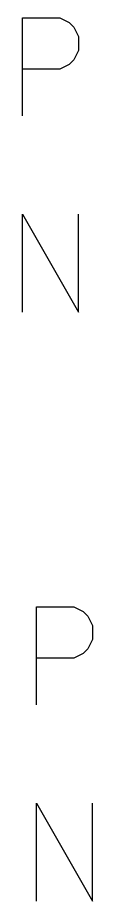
# Model space of a CAD drawing. Extents: x 0.4 to 11.3, y -7.9 to -0.4.
# Drawn here: x 4.1724 to 4.2081, y -5.9731 to -5.5231 of the extents above; entities that cross this region are included whole.
import ezdxf

# ---------------------------------------------------------------- set-up
doc = ezdxf.new("R2010")
doc.units = 0
doc.header["$MEASUREMENT"] = 0
doc.layers.add('CYAN2', color=4, linetype='CONTINUOUS')

msp = doc.modelspace()

# ---------------------------------------------------------------- linework, layer by layer
at = {"layer": 'CYAN2', "linetype": 'CONTINUOUS'}
for p, q in [((4.17237, -5.57313), (4.17237, -5.52313)), ((4.17237, -5.52313), (4.19142, -5.52313)), ((4.19142, -5.52313), (4.19619, -5.52551)), ((4.19619, -5.52551), (4.19857, -5.52789)), ((4.19857, -5.52789), (4.20094, -5.53265)), ((4.20094, -5.53265), (4.20094, -5.5398)), ((4.20094, -5.5398), (4.19857, -5.54456)), ((4.19619, -5.54694), (4.19142, -5.54932)), ((4.19857, -5.54456), (4.19619, -5.54694)), ((4.19142, -5.54932), (4.17237, -5.54932)), ((4.17237, -5.67313), (4.17237, -5.62313)), ((4.17237, -5.62313), (4.20094, -5.67313)), ((4.20094, -5.67313), (4.20094, -5.62313)), ((4.17952, -5.87313), (4.17952, -5.82313)), ((4.17952, -5.82313), (4.19857, -5.82313)), ((4.19857, -5.82313), (4.20333, -5.82551)), ((4.20333, -5.82551), (4.20571, -5.82789)), ((4.20571, -5.82789), (4.20809, -5.83265)), ((4.20809, -5.83265), (4.20809, -5.8398)), ((4.20809, -5.8398), (4.20571, -5.84456)), ((4.20571, -5.84456), (4.20333, -5.84694)), ((4.19857, -5.84932), (4.17952, -5.84932)), ((4.20333, -5.84694), (4.19857, -5.84932)), ((4.17952, -5.97313), (4.17952, -5.92313)), ((4.17952, -5.92313), (4.20809, -5.97313)), ((4.20809, -5.97313), (4.20809, -5.92313))]:
    msp.add_line(p, q, dxfattribs=at)

doc.saveas('drawing.dxf')
